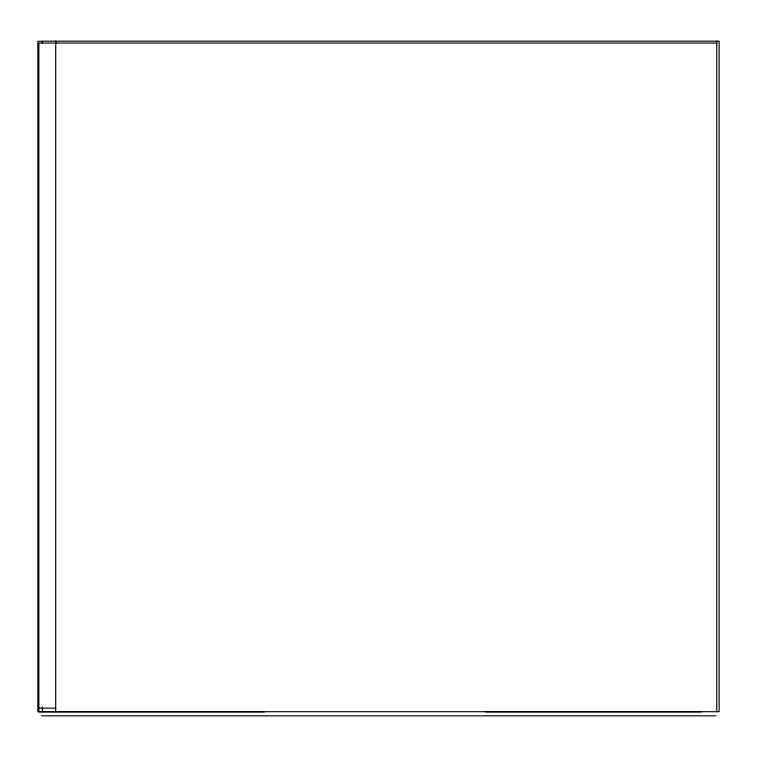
<?xml version="1.0" encoding="UTF-8"?>
<svg xmlns="http://www.w3.org/2000/svg" width="757" height="757" viewBox="0 0 757 757"><rect width="100%" height="100%" fill="white"/><g stroke="black" fill="none" stroke-linecap="round" stroke-linejoin="round"><path stroke-width="1.14" d="M42.581 41.304L37.85 41.304L37.85 711.835L264.42 711.835M716.756 43.064L38.844 43.064L38.844 711.703L719.15 711.703L719.15 41.171L42.401 41.171L42.401 43.528M38.844 708.164L55.715 708.164M485.474 711.835L701.275 711.835M41.597 715.829L715.99 715.829M716.756 41.171L716.756 711.703M55.715 41.171L55.715 711.703M42.401 706.972L42.401 711.703"/></g></svg>
